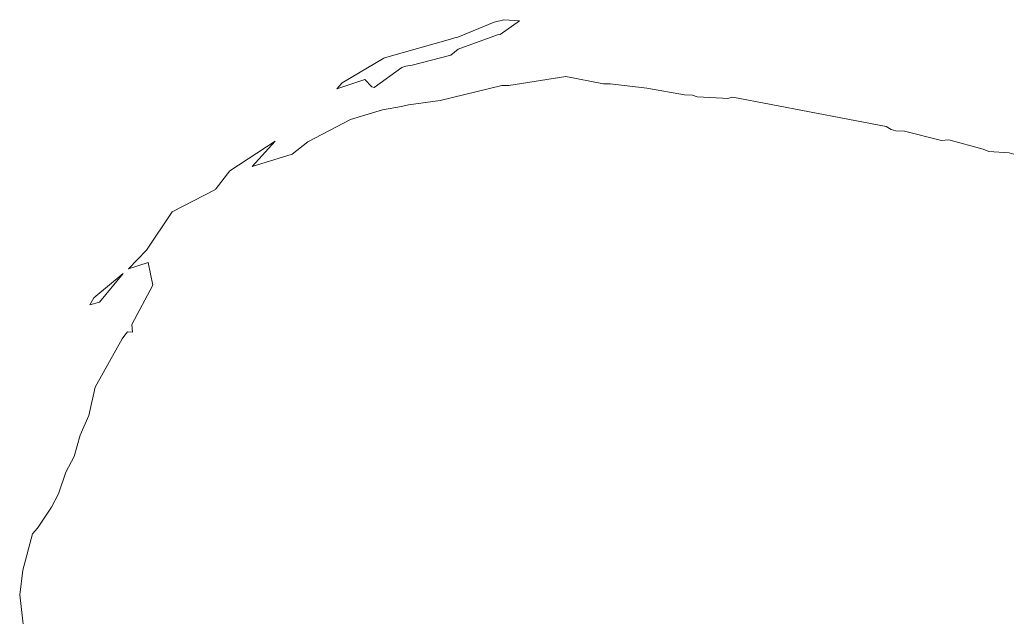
# Model space of a CAD drawing. Header units: metres. Extents: x 809241 to 811075, y 9156873 to 9158251.
# Drawn here: x 809814.9 to 809903.2, y 9157125.3 to 9157178.5 of the extents above; entities that cross this region are included whole.
import ezdxf

# ---------------------------------------------------------------- set-up
doc = ezdxf.new("R2010")
doc.units = ezdxf.units.M
doc.layers.add('C-TOPO-MAJR', color=9, linetype='Continuous')

msp = doc.modelspace()

# ---------------------------------------------------------------- linework, layer by layer
at = {"layer": 'C-TOPO-MAJR', "color": 9, "linetype": 'Continuous', "lineweight": 5, "elevation": 2680}
for points in [[(809853.468, 9157176.853), (809847.376, 9157175.125), (809847.328, 9157175.113), (809843.624, 9157172.898), (809843.149, 9157172.377), (809845.618, 9157173.218), (809846.249, 9157172.565), (809846.466, 9157172.483), (809848.931, 9157174.275), (809849.297, 9157174.402), (809849.844, 9157174.493), (809853.307, 9157175.372), (809853.943, 9157175.9), (809857.468, 9157177.178), (809857.709, 9157177.214), (809859.433, 9157178.434), (809858.029, 9157178.531), (809857.148, 9157178.334), (809853.928, 9157176.985), (809853.544, 9157176.882), (809853.468, 9157176.853)], [(809824.097, 9157155.909), (809821.476, 9157153.751), (809821.121, 9157153.1), (809821.962, 9157153.363), (809824.097, 9157155.909)]]:
    msp.add_lwpolyline(points, close=True, dxfattribs=at)
msp.add_lwpolyline([(809815.427, 9157122.314), (809814.871, 9157127.26), (809815.133, 9157129.455), (809815.991, 9157132.682), (809816.453, 9157133.204), (809817.686, 9157135.064), (809818.312, 9157136.255), (809818.984, 9157138.192), (809819.724, 9157139.601), (809820.241, 9157141.503), (809821.032, 9157143.24), (809821.589, 9157145.781), (809823.991, 9157150.074), (809824.231, 9157150.416), (809824.471, 9157150.709), (809824.914, 9157150.668), (809824.851, 9157151.361), (809826.726, 9157154.864), (809826.309, 9157156.88), (809824.576, 9157156.33), (809826.153, 9157157.985), (809828.452, 9157161.41), (809832.328, 9157163.402), (809832.34, 9157163.462), (809832.37, 9157163.476), (809833.593, 9157165.054), (809837.651, 9157167.722), (809835.579, 9157165.447), (809839.147, 9157166.537), (809840.553, 9157167.638), (809844.352, 9157169.633), (809847.21, 9157170.514), (809848.891, 9157170.79), (809849.537, 9157170.959), (809852.363, 9157171.332), (809857.833, 9157172.663), (809858.479, 9157172.678), (809863.566, 9157173.466), (809866.905, 9157172.834), (809867.491, 9157172.828), (809870.777, 9157172.42), (809874.12, 9157171.849), (809874.849, 9157171.817), (809875.248, 9157171.65), (809877.512, 9157171.553), (809877.955, 9157171.501), (809878.455, 9157171.643), (809892.114, 9157169.015), (809892.559, 9157168.747), (809892.972, 9157168.619), (809893.743, 9157168.591), (809897.042, 9157167.761), (809897.689, 9157167.816), (809900.766, 9157166.99), (809901.266, 9157166.786), (809903.07, 9157166.661), (809903.493, 9157166.537)], dxfattribs=at)

doc.saveas('drawing.dxf')
